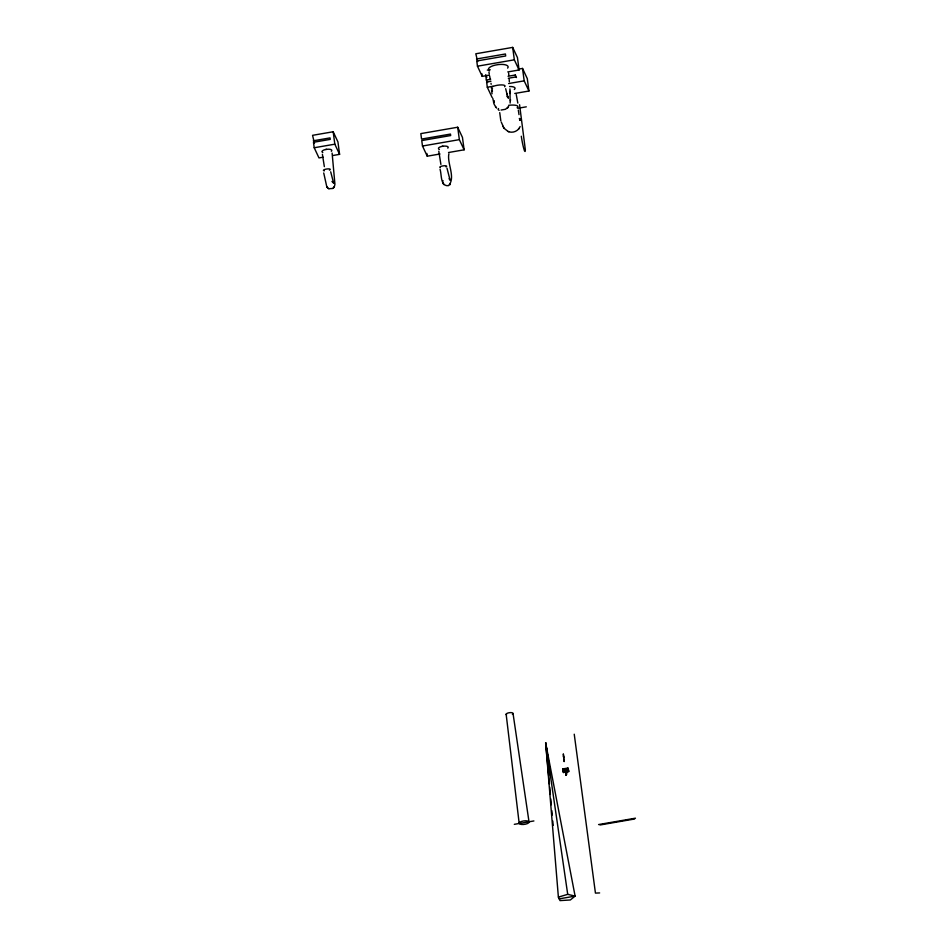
<?xml version="1.0" encoding="UTF-8"?>
<svg xmlns="http://www.w3.org/2000/svg" width="948" height="948" viewBox="0 0 948 948"><rect width="100%" height="100%" fill="white"/><g stroke="black" fill="none" stroke-linecap="round" stroke-linejoin="round"><path stroke-width="1.42" d="M443.178 180.973L443.166 180.831M494.074 101.519L494.015 100.95M510.154 103.048L509.941 88.911M510.462 100.63L510.498 99.635M494.074 101.72L494.109 101.021L494.062 101.863M520.108 126.57C518.426 130.895 513.176 133.301 508.815 131.736M328.849 188.711L332.677 188.486L334.419 186.448L334.928 184.22L332.108 153.09M333.969 187.266L333.435 187.882L333.909 187.337M440.062 169.313C441.804 174.622 440.18 186.424 448.392 185.689C456.178 178.011 446.709 162.938 448.914 153.777M518.556 129.082L519.125 128.347M508.649 106.591L505.462 109.293L501.077 110.051M450.371 184.137L449.838 184.753L450.312 184.208M507.583 107.823L508.14 107.231L507.5 107.906M566.205 771.909L566.667 771.423L565.932 771.245L566.027 772.087M564.996 771.53L566.003 771.826L565.209 772.075M558.384 897.116L567.71 894.343L575.104 896.109L545.657 742.829L558.384 897.116L560.019 900.6L570.352 899.972L575.104 896.109L559.202 898.858M325.721 149.476L326.539 149.334M442.124 146.347L442.941 146.205M507.749 71.941L519.089 69.986L517.442 57.567L512.678 47.4L475.801 53.775L477.685 61.537M476.5 58.989L505.414 53.989L505.687 55.979L476.761 60.98L477.46 66.194L482.224 76.361L489.31 75.129M477.46 66.194L514.337 59.819L519.089 69.986M487.308 70.14L490.199 69.642M518.272 69.168L522.526 68.434L527.289 78.601L528.948 91.02L514.764 93.473M486.845 77.357L485.66 74.809L486.348 80.023L490.685 79.277M508.045 76.278L515.274 75.022L516.459 77.57M490.957 81.267L486.62 82.014L487.308 87.228L492.071 97.395M508.306 78.257L515.534 77.013L515.274 75.022M487.308 87.228L492.984 86.244M508.59 83.543L524.185 80.853L528.948 91.02M332.712 155.531L339.585 154.346L337.938 141.927L333.175 131.76L312.556 135.327L314.475 143.338M313.29 140.79L330.046 137.898L330.248 139.38L313.48 142.283L314.215 147.746L318.978 157.913L323.102 157.202M517.916 108.285L526.306 106.828M314.215 147.746L334.822 144.179L339.585 154.346M448.523 152.51L464.117 149.808L462.458 137.401L457.694 127.233L420.829 133.609L421.552 139.072L450.478 134.071L450.679 135.552L421.753 140.565L422.488 146.028L427.252 156.195L440.014 153.979M422.488 146.028L459.353 139.64L464.117 149.808M567.923 768.034L568.539 770.38L563.302 771.293L562.828 770.084L562.674 768.935L567.923 768.034L568.729 771.601L563.491 772.513L563.017 771.518L562.875 770.38L568.113 769.468L568.729 771.601M562.828 770.084L568.077 769.172M563.254 770.985L568.504 770.084M563.017 771.518L568.267 770.617M514.314 824.333L533.902 820.944M598.567 824.559L635.444 818.183M600.001 824.985L634.603 819.001M599.634 892.933L595.439 893.099L574.239 734.202M501.291 122.138L504.04 128.253L508.081 131.464M507.962 131.417L508.934 131.784M326.764 186.661L328.209 188.356M331.966 181.459L333.66 183.118L333.293 182.324M328.138 188.32L328.909 188.747M449.068 178.722L450.063 179.99L449.696 179.196M506.825 96.103L508.365 98.094M496.598 108.072L494.204 104.434L492.77 98.26M488.848 70.199L488.967 70.318A9.93 3.472 -7.6 0 0 489.618 70.768M495.449 106.816L495.946 107.432M443.344 183.865L443.877 184.587M326.941 186.993L327.475 187.716M507.986 97.288L507.796 97.146M507.725 97.052L508.199 97.751M503.435 127.34L504.04 128.253M519.765 119.223L519.374 118.488L520.132 120.278L519.705 118.524M502.926 126.392L502.807 126.155M443.166 183.533L442.74 182.561M323.73 172.963L326.787 186.72M486.348 80.023L487.545 82.571M562.674 768.935L563.491 772.513M449.968 179.8L447.006 168.223M333.566 182.928L330.698 171.825M519.705 119.093L520.061 119.958M566.264 774.836L566.039 774.137L566.217 775.215M507.986 97.229L506.848 93.568M519.907 119.519L520.168 120.432M520.132 120.278L519.907 119.424M507.038 94.255L505.675 88.733M565.956 775.156L565.873 773.497L566.063 774.469M565.873 773.971L565.885 774.303M565.672 774.113L565.909 774.635M493.517 101.957L493.659 102.562M516.245 94.48L517.821 103.095M488.919 72.012L489.263 73.908M489.606 75.804L490.306 79.573M491.005 83.353L491.171 84.289M492.202 89.918L492.45 91.304M518.994 114.625L518.331 110.087M438.794 151.17L440.891 164.431M322.391 154.299L324.346 166.611M549.544 767.56L545.657 742.829L549.413 784.115M563.74 759.301L564.179 761.611L563.254 753.968M521.305 136.239L521.59 138.135A13.462 1.386 80.2 0 0 523.569 147.805L524.268 150.222A8.733 0.901 80.2 0 0 524.777 151.325L525.014 151.467A12.679 1.304 80.2 0 0 525.156 151.325L525.239 151.099A10.629 1.09 80.2 0 0 525.322 149.63L519.575 104.695M513.046 713.548L529.055 822.129A5.001 1.754 -7.6 0 1 521.519 824.452A5.001 1.754 -7.6 0 1 521.744 821.371A5.001 1.754 -7.6 0 1 529.055 822.106M567.71 894.343L545.657 742.829L550.113 774.931M492.048 93.781L491.822 92.193M563.432 756.184L563.835 758.092L563.456 754.324M522.526 68.434L524.185 80.853M512.678 47.4L514.337 59.819M499.726 112.611L500.828 120.894M481.88 73.754L482.224 76.361M457.694 127.233L459.353 139.64M426.884 153.458L427.252 156.195M333.175 131.76L334.822 144.179M491.68 91.115L491.55 90.048M506.149 714.247L519.149 823.148M566.134 773.023L566.264 774.457M549.686 787.065L550.35 794.436M550.752 798.856L551.298 804.757M551.831 810.659L552.234 815.079M552.767 820.98L553.17 825.4M508.649 73.126L508.803 75.046M509.123 78.874L509.36 81.753M566.3 773.094L566.394 774.291A7.264 0.818 81.6 0 1 566.418 774.623M510.273 93.52L510.119 91.281M566.667 771.423L566.679 772.371M566.679 772.537L566.679 773.912A6.743 1.09 85.7 0 1 566.667 774.338M324.37 170.841A3.472 0.889 -8.2 0 1 324.358 169.597A3.472 0.889 -8.2 0 1 329.157 168.91A3.472 0.889 -8.2 0 1 329.418 170.13M322.024 151.384A4.965 1.742 -7.6 0 1 328.316 149.203A4.965 1.742 -7.6 0 1 331.338 151.289M322.794 152.486A4.965 1.742 -7.6 0 1 322.166 152.083M440.334 167.63A3.472 0.889 -8.2 0 1 441.01 166.374A3.472 0.889 -8.2 0 1 445.56 165.782A3.472 0.889 -8.2 0 1 446.034 166.895M438.414 148.255A4.965 1.742 -7.6 0 1 444.659 146.075A4.965 1.742 -7.6 0 1 447.8 148.113M439.41 149.44A4.965 1.742 -7.6 0 1 438.569 148.954M506.623 714.875A3.472 1.221 -7.6 0 1 507.453 713.192A3.472 1.221 -7.6 0 1 511.979 712.73A3.472 1.221 -7.6 0 1 512.382 714.294M492.51 88.709A6.956 1.778 -8.2 0 1 497.475 85.237A6.956 1.778 -8.2 0 1 504.585 86.742M507.63 68.102A9.93 3.472 -7.6 0 0 498.482 64.559L495.105 65.139A9.93 3.472 -7.6 0 0 488.433 69.145M508.566 105.311A9.99 2.56 -8.2 0 1 517.134 107.764M499.134 110.288A9.99 2.56 -8.2 0 1 498.553 108.522M509.562 86.529A7.015 2.453 -7.6 0 1 514.326 89.527"/></g></svg>
